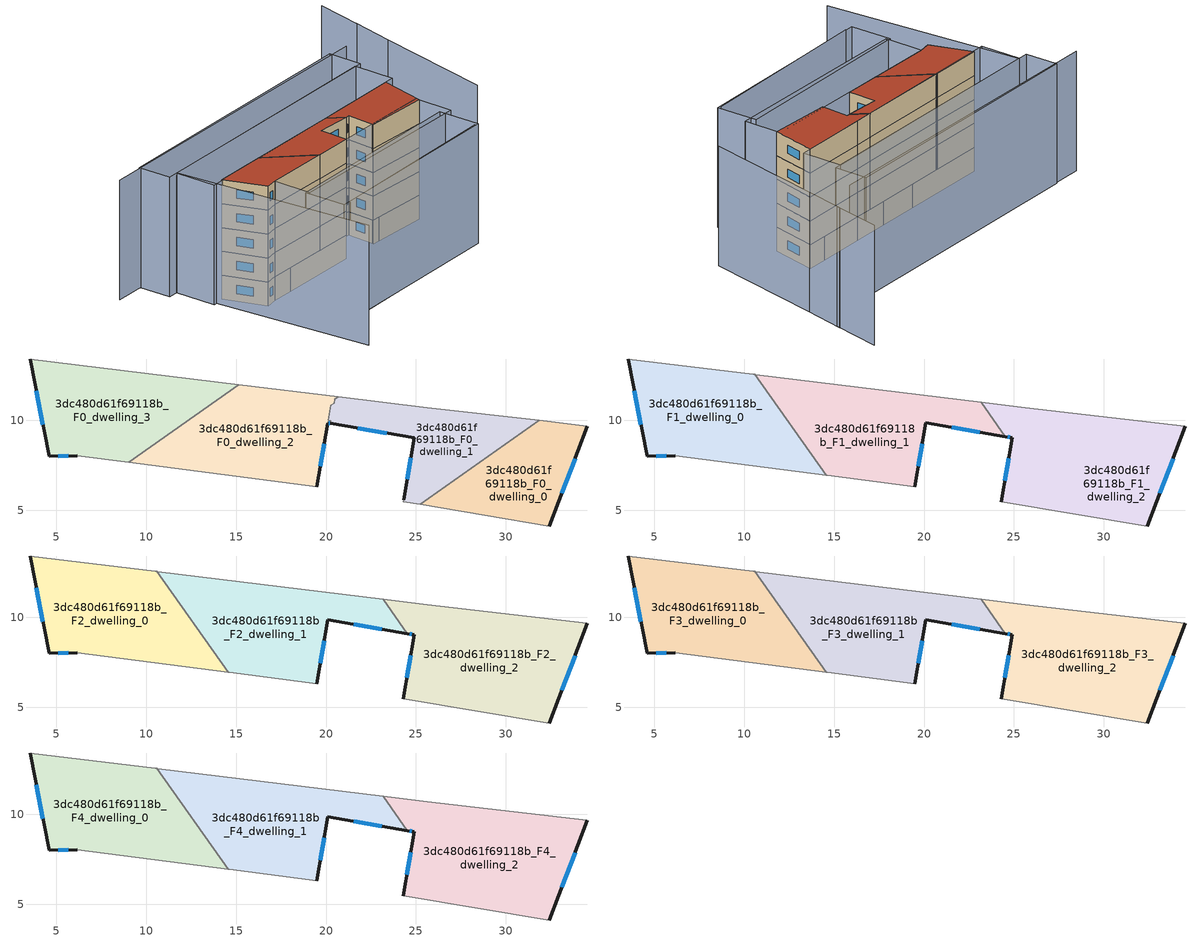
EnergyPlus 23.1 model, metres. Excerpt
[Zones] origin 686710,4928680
3dc480d61f69118b_F0_dwelling_0
 floor ground (EU_floor_Construction): 34.54,9.68 32.43,4.12 25.24,5.33 31.85,9.99 z0
 wall outside (EU_wall_Construction): 32.43,4.12 34.54,9.68 z0:3
 wall to 3dc480d61f69118b_F0_dwelling_1 (EU_wall_Construction): 31.85,9.99 25.24,5.33 z0:3
 wall adiabatic (EU_wall_Construction): 34.54,9.68 31.85,9.99 / 25.24,5.33 32.43,4.12 z0:3
 window (EU_Window_Construction): 33.12,5.93 33.85,7.87 z0.98:2.02
3dc480d61f69118b_F0_dwelling_1
 floor ground (EU_floor_Construction): 31.85,9.99 25.24,5.33 24.3,5.48 24.32,5.59 24.9,9.03 20.25,9.83 20.28,9.97 20.13,10 20.27,10.83 20.45,10.96 20.48,11.17 20.69,11.32 25.64,10.71 z0
 wall outside (EU_wall_Construction): 20.25,9.83 24.9,9.03 24.32,5.59 z0:3
 wall adiabatic (EU_wall_Construction): 24.32,5.59 24.3,5.48 25.24,5.33 / 31.85,9.99 25.64,10.71 20.69,11.32 z0:3
 wall to 3dc480d61f69118b_F0_dwelling_2 (EU_wall_Construction): 20.69,11.32 20.48,11.17 20.45,10.96 20.27,10.83 20.13,10 20.28,9.97 20.25,9.83 z0:3
 window (EU_Window_Construction): 24.71,7.91 24.51,6.71 / 21.76,9.57 23.39,9.29 z0.98:2.02
3dc480d61f69118b_F0_dwelling_2
 floor ground (EU_floor_Construction): 20.69,11.32 20.48,11.17 20.45,10.96 20.28,10.83 20.13,10 20.28,9.97 20.25,9.83 20.1,9.85 19.48,6.3 9.03,7.67 15.16,11.99 z0
 wall outside (EU_wall_Construction): 19.48,6.3 20.1,9.85 20.25,9.83 z0:3
 wall to 3dc480d61f69118b_F0_dwelling_3 (EU_wall_Construction): 15.16,11.99 9.03,7.67 z0:3
 wall adiabatic (EU_wall_Construction): 20.69,11.32 15.16,11.99 / 9.03,7.67 19.48,6.3 z0:3
 window (EU_Window_Construction): 20.15,9.84 20.2,9.84 / 19.68,7.46 19.9,8.7 z0.98:2.02
3dc480d61f69118b_F0_dwelling_3
 floor ground (EU_floor_Construction): 15.16,11.99 9.03,7.67 6.16,8.04 4.59,8 3.54,13.41 z0
 wall outside (EU_wall_Construction): 3.54,13.41 4.59,8 6.16,8.04 z0:3
 wall adiabatic (EU_wall_Construction): 15.16,11.99 3.54,13.41 / 6.16,8.04 9.03,7.67 z0:3
 window (EU_Window_Construction): 5.1,8.02 5.65,8.03 / 3.88,11.65 4.25,9.76 z0.98:2.02
3dc480d61f69118b_F1_dwelling_0
 floor to 3dc480d61f69118b_F0_dwelling_3 (EU_floor_Construction): 10.58,12.55 12.37,10.02 9.03,7.67 6.16,8.04 4.59,8 3.54,13.41 z3
 floor to 3dc480d61f69118b_F0_dwelling_2 (EU_floor_Construction): 12.37,10.02 14.55,6.95 9.03,7.67 z3
 wall outside (EU_wall_Construction): 3.54,13.41 4.59,8 6.16,8.04 z3:6
 wall adiabatic (EU_wall_Construction): 10.58,12.55 10.51,12.56 3.54,13.41 / 6.16,8.04 14.55,6.95 z3:6
 wall to 3dc480d61f69118b_F1_dwelling_1 (EU_wall_Construction): 14.55,6.95 10.58,12.55 z3:6
 window (EU_Window_Construction): 5.1,8.02 5.65,8.03 / 3.88,11.65 4.25,9.76 z3.98:5.02
3dc480d61f69118b_F1_dwelling_1
 floor to 3dc480d61f69118b_F0_dwelling_1 (EU_floor_Construction): 23.17,11.01 24.53,9.1 20.25,9.83 20.28,9.97 20.13,10 20.27,10.83 20.45,10.96 20.48,11.17 20.69,11.32 z3
 floor to 3dc480d61f69118b_F0_dwelling_2 (EU_floor_Construction): 20.69,11.32 20.48,11.17 20.45,10.96 20.27,10.83 20.13,10 20.28,9.97 20.25,9.83 20.1,9.85 19.48,6.3 14.58,6.94 14.55,6.95 12.37,10.02 15.16,11.99 z3
 floor to 3dc480d61f69118b_F0_dwelling_3 (EU_floor_Construction): 15.16,11.99 12.37,10.02 10.58,12.55 z3
 wall outside (EU_wall_Construction): 19.48,6.3 20.1,9.85 24.53,9.1 z3:6
 wall to 3dc480d61f69118b_F1_dwelling_2 (EU_wall_Construction): 24.53,9.1 23.17,11.01 z3:6
 wall adiabatic (EU_wall_Construction): 14.55,6.95 14.62,6.94 19.48,6.3 / 23.17,11.01 10.64,12.54 10.58,12.55 z3:6
 window (EU_Window_Construction): 21.54,9.61 23.09,9.34 / 19.68,7.46 19.9,8.7 z3.98:5.02
3dc480d61f69118b_F1_dwelling_2
 floor to 3dc480d61f69118b_F0_dwelling_0 (EU_floor_Construction): 34.54,9.68 32.43,4.12 25.24,5.33 31.85,9.99 z3
 floor to 3dc480d61f69118b_F0_dwelling_1 (EU_floor_Construction): 31.85,9.99 25.24,5.33 24.3,5.48 24.31,5.53 24.9,9.03 24.53,9.1 23.17,11.01 25.64,10.71 z3
 wall outside (EU_wall_Construction): 32.43,4.12 34.54,9.68 / 24.53,9.1 24.9,9.03 24.3,5.48 z3:6
 wall adiabatic (EU_wall_Construction): 24.3,5.48 32.43,4.12 / 34.54,9.68 25.64,10.71 23.17,11.01 z3:6
 window (EU_Window_Construction): 33.12,5.93 33.85,7.87 / 24.7,7.88 24.5,6.64 / 24.65,9.08 24.78,9.05 z3.98:5.02
3dc480d61f69118b_F2_dwelling_0
 floor to 3dc480d61f69118b_F1_dwelling_0 (EU_floor_Construction): 10.58,12.55 14.55,6.95 6.16,8.04 4.59,8 3.54,13.41 10.51,12.56 z6
 wall outside (EU_wall_Construction): 3.54,13.41 4.59,8 6.16,8.04 z6:9
 wall adiabatic (EU_wall_Construction): 10.58,12.55 10.51,12.56 3.54,13.41 / 6.16,8.04 14.55,6.95 z6:9
 wall to 3dc480d61f69118b_F2_dwelling_1 (EU_wall_Construction): 14.55,6.95 10.58,12.55 z6:9
 window (EU_Window_Construction): 5.1,8.02 5.65,8.03 / 3.88,11.65 4.25,9.76 z6.98:8.02
3dc480d61f69118b_F2_dwelling_1
 floor to 3dc480d61f69118b_F1_dwelling_1 (EU_floor_Construction): 23.17,11.01 24.53,9.1 20.1,9.85 19.48,6.3 14.62,6.94 14.55,6.95 10.58,12.55 10.64,12.54 z6
 wall outside (EU_wall_Construction): 19.48,6.3 20.1,9.85 24.53,9.1 z6:9
 wall to 3dc480d61f69118b_F2_dwelling_2 (EU_wall_Construction): 24.53,9.1 23.17,11.01 z6:9
 wall adiabatic (EU_wall_Construction): 14.55,6.95 14.62,6.94 19.48,6.3 / 23.17,11.01 10.64,12.54 10.58,12.55 z6:9
 window (EU_Window_Construction): 21.54,9.61 23.09,9.34 / 19.68,7.46 19.9,8.7 z6.98:8.02
3dc480d61f69118b_F2_dwelling_2
 floor to 3dc480d61f69118b_F1_dwelling_2 (EU_floor_Construction): 34.54,9.68 32.43,4.12 24.3,5.48 24.9,9.03 24.53,9.1 23.17,11.01 25.64,10.71 z6
 wall outside (EU_wall_Construction): 32.43,4.12 34.54,9.68 / 24.53,9.1 24.9,9.03 24.3,5.48 z6:9
 wall adiabatic (EU_wall_Construction): 24.3,5.48 32.43,4.12 / 34.54,9.68 25.64,10.71 23.17,11.01 z6:9
 window (EU_Window_Construction): 33.12,5.93 33.85,7.87 / 24.7,7.88 24.5,6.64 / 24.65,9.08 24.78,9.05 z6.98:8.02
3dc480d61f69118b_F3_dwelling_0
 floor to 3dc480d61f69118b_F2_dwelling_0 (EU_floor_Construction): 10.58,12.55 14.55,6.95 6.16,8.04 4.59,8 3.54,13.41 10.51,12.56 z9
 wall outside (EU_wall_Construction): 3.54,13.41 4.59,8 6.16,8.04 z9:12
 wall adiabatic (EU_wall_Construction): 10.58,12.55 10.51,12.56 3.54,13.41 / 6.16,8.04 14.55,6.95 z9:12
 wall to 3dc480d61f69118b_F3_dwelling_1 (EU_wall_Construction): 14.55,6.95 10.58,12.55 z9:12
 window (EU_Window_Construction): 5.1,8.02 5.65,8.03 / 3.88,11.65 4.25,9.76 z9.98:11.02
3dc480d61f69118b_F3_dwelling_1
 floor to 3dc480d61f69118b_F2_dwelling_1 (EU_floor_Construction): 23.17,11.01 24.53,9.1 20.1,9.85 19.48,6.3 14.62,6.94 14.55,6.95 10.58,12.55 10.64,12.54 z9
 wall outside (EU_wall_Construction): 19.48,6.3 20.1,9.85 24.53,9.1 z9:12
 wall to 3dc480d61f69118b_F3_dwelling_2 (EU_wall_Construction): 24.53,9.1 23.17,11.01 z9:12
 wall adiabatic (EU_wall_Construction): 14.55,6.95 14.62,6.94 19.48,6.3 / 23.17,11.01 10.64,12.54 10.58,12.55 z9:12
 window (EU_Window_Construction): 21.54,9.61 23.09,9.34 / 19.68,7.46 19.9,8.7 z9.98:11.02
3dc480d61f69118b_F3_dwelling_2
 floor to 3dc480d61f69118b_F2_dwelling_2 (EU_floor_Construction): 34.54,9.68 32.43,4.12 24.3,5.48 24.9,9.03 24.53,9.1 23.17,11.01 25.64,10.71 z9
 wall outside (EU_wall_Construction): 32.43,4.12 34.54,9.68 / 24.53,9.1 24.9,9.03 24.3,5.48 z9:12
 wall adiabatic (EU_wall_Construction): 24.3,5.48 32.43,4.12 / 34.54,9.68 25.64,10.71 23.17,11.01 z9:12
 window (EU_Window_Construction): 33.12,5.93 33.85,7.87 / 24.7,7.88 24.5,6.64 / 24.65,9.08 24.78,9.05 z9.98:11.02
3dc480d61f69118b_F4_dwelling_0
 floor to 3dc480d61f69118b_F3_dwelling_0 (EU_floor_Construction): 10.58,12.55 14.55,6.95 6.16,8.04 4.59,8 3.54,13.41 10.51,12.56 z12
 wall outside (EU_wall_Construction): 3.54,13.41 4.59,8 6.16,8.04 z12:15
 wall adiabatic (EU_wall_Construction): 10.58,12.55 10.51,12.56 3.54,13.41 / 6.16,8.04 14.55,6.95 z12:15
 wall to 3dc480d61f69118b_F4_dwelling_1 (EU_wall_Construction): 14.55,6.95 10.58,12.55 z12:15
 window (EU_Window_Construction): 5.1,8.02 5.65,8.03 / 3.88,11.65 4.25,9.76 z12.98:14.02
 roof outside (EU_roof_Construction): 14.55,6.95 10.58,12.55 10.51,12.56 3.54,13.41 4.59,8 6.16,8.04 z15
3dc480d61f69118b_F4_dwelling_1
 floor to 3dc480d61f69118b_F3_dwelling_1 (EU_floor_Construction): 23.17,11.01 24.53,9.1 20.1,9.85 19.48,6.3 14.62,6.94 14.55,6.95 10.58,12.55 10.64,12.54 z12
 wall outside (EU_wall_Construction): 19.48,6.3 20.1,9.85 24.53,9.1 z12:15
 wall to 3dc480d61f69118b_F4_dwelling_2 (EU_wall_Construction): 24.53,9.1 23.17,11.01 z12:15
 wall adiabatic (EU_wall_Construction): 14.55,6.95 14.62,6.94 19.48,6.3 / 23.17,11.01 10.64,12.54 10.58,12.55 z12:15
 window (EU_Window_Construction): 21.54,9.61 23.09,9.34 / 19.68,7.46 19.9,8.7 z12.98:14.02
 roof outside (EU_roof_Construction): 24.53,9.1 23.17,11.01 10.64,12.54 10.58,12.55 14.55,6.95 14.62,6.94 19.48,6.3 20.1,9.85 z15
3dc480d61f69118b_F4_dwelling_2
 floor to 3dc480d61f69118b_F3_dwelling_2 (EU_floor_Construction): 34.54,9.68 32.43,4.12 24.3,5.48 24.9,9.03 24.53,9.1 23.17,11.01 25.64,10.71 z12
 wall outside (EU_wall_Construction): 32.43,4.12 34.54,9.68 / 24.53,9.1 24.9,9.03 24.3,5.48 z12:15
 wall adiabatic (EU_wall_Construction): 24.3,5.48 32.43,4.12 / 34.54,9.68 25.64,10.71 23.17,11.01 z12:15
 window (EU_Window_Construction): 33.12,5.93 33.85,7.87 / 24.7,7.88 24.5,6.64 / 24.65,9.08 24.78,9.05 z12.98:14.02
 roof outside (EU_roof_Construction): 32.43,4.12 34.54,9.68 25.64,10.71 23.17,11.01 24.53,9.1 24.9,9.03 24.3,5.48 z15
shading: 5.75,-1.95 29.86,-4.48 / 2.57,18.53 1.4,-6.84 / 38.88,0.28 44.3,15.01 / 44.19,14.85 46.12,19.98 / 45.98,19.58 48.13,25.6 / 40.48,18.14 -2.27,23.36 / 30.3,-4.7 4.65,-1.82 / 4.65,-1.82 5.24,3.49 / 5.24,3.49 30.9,0.61 / 30.9,0.61 30.3,-4.7 / 31.85,-0.29 5.52,3.17 / 5.52,3.17 6.16,8.05 / 6.16,8.05 32.49,4.59 / 32.49,4.59 31.85,-0.29 / 2.52,18.66 36.4,14.68 / 36.4,14.68 35.79,9.52 / 35.79,9.52 1.91,13.5 / 1.91,13.5 2.52,18.66 / 37.28,14.49 1.18,18.82 / 1.18,18.82 1.69,23.1 / 1.69,23.1 37.8,18.77 / 37.8,18.77 37.28,14.49 z0:15
[Building]
EU S2 Campaign: North Axis=0; Terrain=City; Solar Distribution=FullExterior
[Site:Location]
Bologna: Latitude=44.5; Longitude=11.25; Time Zone=1; Elevation=37
[SizingPeriod:WeatherFileDays]
AnnualSizingPeriod: Begin Month=1; Begin Day of Month=1; End Month=12; End Day of Month=31; Day of Week for Start Day=Monday; Use Weather File Daylight Saving Period=No; Use Weather File Rain and Snow Indicators=No
[MATERIAL]
EU_InternalMass_Material: Roughness=MediumRough; Thickness=0.1; Conductivity=1; Density=1800; Specific Heat=900; Thermal Absorptance=0.9; Solar Absorptance=0.7; Visible Absorptance=0.7
[MATERIAL:NOMASS] Roughness=MediumRough; Thermal Absorptance=0.9; Solar Absorptance=0.7; Visible Absorptance=0.7
Name | Thermal Resistance
EU_wall_NoMass | 0.905828
EU_roof_NoMass | 0.37593
EU_floor_NoMass | 0.67114
[WINDOWMATERIAL:SIMPLEGLAZINGSYSTEM]
EU_Window_SimpleGlazing: UFactor=4.52486; Solar Heat Gain Coefficient=0.85; Visible Transmittance=0.85
[CONSTRUCTION]
EU_wall_Construction: EU_wall_NoMass
EU_roof_Construction: EU_roof_NoMass
EU_floor_Construction: EU_floor_NoMass
EU_InternalMass_Construction: EU_InternalMass_Material
EU_Window_Construction: EU_Window_SimpleGlazing
[ZONE] Type=1; Multiplier=1; Ceiling Height=autocalculate; Floor Area=autocalculate; Part of Total Floor Area=Yes
Name | Volume
3dc480d61f69118b_F0_dwelling_0 | 85.6948
3dc480d61f69118b_F1_dwelling_0; 3dc480d61f69118b_F2_dwelling_0; 3dc480d61f69118b_F3_dwelling_0; 3dc480d61f69118b_F4_dwelling_0 | 130.165
3dc480d61f69118b_F0_dwelling_1 | 85.571
3dc480d61f69118b_F1_dwelling_1; 3dc480d61f69118b_F2_dwelling_1; 3dc480d61f69118b_F3_dwelling_1; 3dc480d61f69118b_F4_dwelling_1 | 131.084
3dc480d61f69118b_F0_dwelling_2 | 120.985
3dc480d61f69118b_F1_dwelling_2; 3dc480d61f69118b_F2_dwelling_2; 3dc480d61f69118b_F3_dwelling_2; 3dc480d61f69118b_F4_dwelling_2 | 153.934
3dc480d61f69118b_F0_dwelling_3 | 122.881
[INTERNALMASS] Construction=EU_InternalMass_Construction
Name | Zone or ZoneList | Surface Area
3dc480d61f69118b_F0_dwelling_0_EU_InternalMass | 3dc480d61f69118b_F0_dwelling_0 | 28.5651
3dc480d61f69118b_F0_dwelling_1_EU_InternalMass | 3dc480d61f69118b_F0_dwelling_1 | 28.5233
3dc480d61f69118b_F0_dwelling_2_EU_InternalMass | 3dc480d61f69118b_F0_dwelling_2 | 40.3259
3dc480d61f69118b_F0_dwelling_3_EU_InternalMass | 3dc480d61f69118b_F0_dwelling_3 | 40.9593
3dc480d61f69118b_F1_dwelling_0_EU_InternalMass | 3dc480d61f69118b_F1_dwelling_0 | 43.3798
3dc480d61f69118b_F1_dwelling_1_EU_InternalMass | 3dc480d61f69118b_F1_dwelling_1 | 43.6971
3dc480d61f69118b_F1_dwelling_2_EU_InternalMass | 3dc480d61f69118b_F1_dwelling_2 | 51.3051
3dc480d61f69118b_F2_dwelling_0_EU_InternalMass | 3dc480d61f69118b_F2_dwelling_0 | 43.3798
3dc480d61f69118b_F2_dwelling_1_EU_InternalMass | 3dc480d61f69118b_F2_dwelling_1 | 43.6971
3dc480d61f69118b_F2_dwelling_2_EU_InternalMass | 3dc480d61f69118b_F2_dwelling_2 | 51.3051
3dc480d61f69118b_F3_dwelling_0_EU_InternalMass | 3dc480d61f69118b_F3_dwelling_0 | 43.3798
3dc480d61f69118b_F3_dwelling_1_EU_InternalMass | 3dc480d61f69118b_F3_dwelling_1 | 43.6971
3dc480d61f69118b_F3_dwelling_2_EU_InternalMass | 3dc480d61f69118b_F3_dwelling_2 | 51.3051
3dc480d61f69118b_F4_dwelling_0_EU_InternalMass | 3dc480d61f69118b_F4_dwelling_0 | 43.3798
3dc480d61f69118b_F4_dwelling_1_EU_InternalMass | 3dc480d61f69118b_F4_dwelling_1 | 43.6971
3dc480d61f69118b_F4_dwelling_2_EU_InternalMass | 3dc480d61f69118b_F4_dwelling_2 | 51.3051
[OTHEREQUIPMENT] Fuel Type=Electricity; Design Level Calculation Method=Watts/Area; Power per Zone Floor Area=1; Fraction Latent=0; Fraction Radiant=0; Fraction Lost=0; Carbon Dioxide Generation Rate=0; EndUse Subcategory=EU_Step8_InternalGains
Name | Zone or ZoneList or Space or SpaceList | Schedule
EU_Step8_InternalGain_3dc480d61f69118b_F0_dwelling_0_f000 | 3dc480d61f69118b_F0_dwelling_0 | EU_Step8_GainSchedule_3dc480d61f69118b_F0_dwelling_0_f000
EU_Step8_InternalGain_3dc480d61f69118b_F0_dwelling_1_f000 | 3dc480d61f69118b_F0_dwelling_1 | EU_Step8_GainSchedule_3dc480d61f69118b_F0_dwelling_1_f000
EU_Step8_InternalGain_3dc480d61f69118b_F0_dwelling_2_f000 | 3dc480d61f69118b_F0_dwelling_2 | EU_Step8_GainSchedule_3dc480d61f69118b_F0_dwelling_2_f000
EU_Step8_InternalGain_3dc480d61f69118b_F0_dwelling_3_f000 | 3dc480d61f69118b_F0_dwelling_3 | EU_Step8_GainSchedule_3dc480d61f69118b_F0_dwelling_3_f000
EU_Step8_InternalGain_3dc480d61f69118b_F1_dwelling_0_f000 | 3dc480d61f69118b_F1_dwelling_0 | EU_Step8_GainSchedule_3dc480d61f69118b_F1_dwelling_0_f000
EU_Step8_InternalGain_3dc480d61f69118b_F1_dwelling_1_f000 | 3dc480d61f69118b_F1_dwelling_1 | EU_Step8_GainSchedule_3dc480d61f69118b_F1_dwelling_1_f000
EU_Step8_InternalGain_3dc480d61f69118b_F1_dwelling_2_f000 | 3dc480d61f69118b_F1_dwelling_2 | EU_Step8_GainSchedule_3dc480d61f69118b_F1_dwelling_2_f000
EU_Step8_InternalGain_3dc480d61f69118b_F2_dwelling_0_f000 | 3dc480d61f69118b_F2_dwelling_0 | EU_Step8_GainSchedule_3dc480d61f69118b_F2_dwelling_0_f000
EU_Step8_InternalGain_3dc480d61f69118b_F2_dwelling_1_f000 | 3dc480d61f69118b_F2_dwelling_1 | EU_Step8_GainSchedule_3dc480d61f69118b_F2_dwelling_1_f000
EU_Step8_InternalGain_3dc480d61f69118b_F2_dwelling_2_f000 | 3dc480d61f69118b_F2_dwelling_2 | EU_Step8_GainSchedule_3dc480d61f69118b_F2_dwelling_2_f000
EU_Step8_InternalGain_3dc480d61f69118b_F3_dwelling_0_f000 | 3dc480d61f69118b_F3_dwelling_0 | EU_Step8_GainSchedule_3dc480d61f69118b_F3_dwelling_0_f000
EU_Step8_InternalGain_3dc480d61f69118b_F3_dwelling_1_f000 | 3dc480d61f69118b_F3_dwelling_1 | EU_Step8_GainSchedule_3dc480d61f69118b_F3_dwelling_1_f000
EU_Step8_InternalGain_3dc480d61f69118b_F3_dwelling_2_f000 | 3dc480d61f69118b_F3_dwelling_2 | EU_Step8_GainSchedule_3dc480d61f69118b_F3_dwelling_2_f000
EU_Step8_InternalGain_3dc480d61f69118b_F4_dwelling_0_f000 | 3dc480d61f69118b_F4_dwelling_0 | EU_Step8_GainSchedule_3dc480d61f69118b_F4_dwelling_0_f000
EU_Step8_InternalGain_3dc480d61f69118b_F4_dwelling_1_f000 | 3dc480d61f69118b_F4_dwelling_1 | EU_Step8_GainSchedule_3dc480d61f69118b_F4_dwelling_1_f000
EU_Step8_InternalGain_3dc480d61f69118b_F4_dwelling_2_f000 | 3dc480d61f69118b_F4_dwelling_2 | EU_Step8_GainSchedule_3dc480d61f69118b_F4_dwelling_2_f000
[ZONEVENTILATION:DESIGNFLOWRATE] Schedule=EU_AlwaysOn; Design Flow Rate Calculation Method=AirChanges/Hour; Air Changes per Hour=0.73129; Ventilation Type=Natural; Fan Pressure Rise=0; Fan Total Efficiency=1; Constant Term Coefficient=1; Temperature Term Coefficient=0; Velocity Term Coefficient=0; Velocity Squared Term Coefficient=0; Minimum Indoor Temperature=-100; Maximum Indoor Temperature=100; Delta Temperature=-100; Minimum Outdoor Temperature=-100; Maximum Outdoor Temperature=100; Maximum Wind Speed=40
Name | Zone or ZoneList or Space or SpaceList
EU_ConstantAir_3dc480d61f69118b_F0_dwelling_0 | 3dc480d61f69118b_F0_dwelling_0
EU_ConstantAir_3dc480d61f69118b_F0_dwelling_1 | 3dc480d61f69118b_F0_dwelling_1
EU_ConstantAir_3dc480d61f69118b_F0_dwelling_2 | 3dc480d61f69118b_F0_dwelling_2
EU_ConstantAir_3dc480d61f69118b_F0_dwelling_3 | 3dc480d61f69118b_F0_dwelling_3
EU_ConstantAir_3dc480d61f69118b_F1_dwelling_0 | 3dc480d61f69118b_F1_dwelling_0
EU_ConstantAir_3dc480d61f69118b_F1_dwelling_1 | 3dc480d61f69118b_F1_dwelling_1
EU_ConstantAir_3dc480d61f69118b_F1_dwelling_2 | 3dc480d61f69118b_F1_dwelling_2
EU_ConstantAir_3dc480d61f69118b_F2_dwelling_0 | 3dc480d61f69118b_F2_dwelling_0
EU_ConstantAir_3dc480d61f69118b_F2_dwelling_1 | 3dc480d61f69118b_F2_dwelling_1
EU_ConstantAir_3dc480d61f69118b_F2_dwelling_2 | 3dc480d61f69118b_F2_dwelling_2
EU_ConstantAir_3dc480d61f69118b_F3_dwelling_0 | 3dc480d61f69118b_F3_dwelling_0
EU_ConstantAir_3dc480d61f69118b_F3_dwelling_1 | 3dc480d61f69118b_F3_dwelling_1
EU_ConstantAir_3dc480d61f69118b_F3_dwelling_2 | 3dc480d61f69118b_F3_dwelling_2
EU_ConstantAir_3dc480d61f69118b_F4_dwelling_0 | 3dc480d61f69118b_F4_dwelling_0
EU_ConstantAir_3dc480d61f69118b_F4_dwelling_1 | 3dc480d61f69118b_F4_dwelling_1
EU_ConstantAir_3dc480d61f69118b_F4_dwelling_2 | 3dc480d61f69118b_F4_dwelling_2
[HVACTEMPLATE:THERMOSTAT] Constant Heating Setpoint=20; Constant Cooling Setpoint=50
EU_HeatOnly_3dc480d61f69118b_F0_dwelling_0; EU_HeatOnly_3dc480d61f69118b_F0_dwelling_1; EU_HeatOnly_3dc480d61f69118b_F0_dwelling_2; EU_HeatOnly_3dc480d61f69118b_F0_dwelling_3; EU_HeatOnly_3dc480d61f69118b_F1_dwelling_0; EU_HeatOnly_3dc480d61f69118b_F1_dwelling_1; EU_HeatOnly_3dc480d61f69118b_F1_dwelling_2; EU_HeatOnly_3dc480d61f69118b_F2_dwelling_0; EU_HeatOnly_3dc480d61f69118b_F2_dwelling_1; EU_HeatOnly_3dc480d61f69118b_F2_dwelling_2; EU_HeatOnly_3dc480d61f69118b_F3_dwelling_0; EU_HeatOnly_3dc480d61f69118b_F3_dwelling_1; EU_HeatOnly_3dc480d61f69118b_F3_dwelling_2; EU_HeatOnly_3dc480d61f69118b_F4_dwelling_0; EU_HeatOnly_3dc480d61f69118b_F4_dwelling_1; EU_HeatOnly_3dc480d61f69118b_F4_dwelling_2
[HVACTEMPLATE:ZONE:IDEALLOADSAIRSYSTEM] System Availability Schedule=EU_AlwaysOn; Maximum Heating Supply Air Temperature=50; Minimum Cooling Supply Air Temperature=13; Maximum Heating Supply Air Humidity Ratio=0.0156; Minimum Cooling Supply Air Humidity Ratio=0.0077; Heating Limit=NoLimit; Cooling Limit=NoLimit; Heating Availability Schedule=EU_AlwaysOn; Cooling Availability Schedule=EU_CoolingOff; Dehumidification Control Type=ConstantSensibleHeatRatio; Cooling Sensible Heat Ratio=0.7; Dehumidification Setpoint=60; Humidification Control Type=None; Humidification Setpoint=30; Outdoor Air Method=None; Outdoor Air Flow Rate per Person=0.00944; Outdoor Air Flow Rate per Zone Floor Area=0; Outdoor Air Flow Rate per Zone=0; Demand Controlled Ventilation Type=None; Outdoor Air Economizer Type=NoEconomizer; Heat Recovery Type=None; Sensible Heat Recovery Effectiveness=0.7; Latent Heat Recovery Effectiveness=0.65
Name | Template Thermostat
3dc480d61f69118b_F0_dwelling_0 | EU_HeatOnly_3dc480d61f69118b_F0_dwelling_0
3dc480d61f69118b_F0_dwelling_1 | EU_HeatOnly_3dc480d61f69118b_F0_dwelling_1
3dc480d61f69118b_F0_dwelling_2 | EU_HeatOnly_3dc480d61f69118b_F0_dwelling_2
3dc480d61f69118b_F0_dwelling_3 | EU_HeatOnly_3dc480d61f69118b_F0_dwelling_3
3dc480d61f69118b_F1_dwelling_0 | EU_HeatOnly_3dc480d61f69118b_F1_dwelling_0
3dc480d61f69118b_F1_dwelling_1 | EU_HeatOnly_3dc480d61f69118b_F1_dwelling_1
3dc480d61f69118b_F1_dwelling_2 | EU_HeatOnly_3dc480d61f69118b_F1_dwelling_2
3dc480d61f69118b_F2_dwelling_0 | EU_HeatOnly_3dc480d61f69118b_F2_dwelling_0
3dc480d61f69118b_F2_dwelling_1 | EU_HeatOnly_3dc480d61f69118b_F2_dwelling_1
3dc480d61f69118b_F2_dwelling_2 | EU_HeatOnly_3dc480d61f69118b_F2_dwelling_2
3dc480d61f69118b_F3_dwelling_0 | EU_HeatOnly_3dc480d61f69118b_F3_dwelling_0
3dc480d61f69118b_F3_dwelling_1 | EU_HeatOnly_3dc480d61f69118b_F3_dwelling_1
3dc480d61f69118b_F3_dwelling_2 | EU_HeatOnly_3dc480d61f69118b_F3_dwelling_2
3dc480d61f69118b_F4_dwelling_0 | EU_HeatOnly_3dc480d61f69118b_F4_dwelling_0
3dc480d61f69118b_F4_dwelling_1 | EU_HeatOnly_3dc480d61f69118b_F4_dwelling_1
3dc480d61f69118b_F4_dwelling_2 | EU_HeatOnly_3dc480d61f69118b_F4_dwelling_2
[SIZING:ZONE] Zone Cooling Design Supply Air Temperature Input Method=SupplyAirTemperature; Zone Cooling Design Supply Air Temperature=13; Zone Heating Design Supply Air Temperature Input Method=SupplyAirTemperature; Zone Heating Design Supply Air Temperature=50; Zone Cooling Design Supply Air Humidity Ratio=0.008; Zone Heating Design Supply Air Humidity Ratio=0.008; Cooling Design Air Flow Method=DesignDay; Cooling Design Air Flow Rate=0; Cooling Minimum Air Flow per Zone Floor Area=0.000762; Cooling Minimum Air Flow=0; Cooling Minimum Air Flow Fraction=0.2; Heating Design Air Flow Method=DesignDay; Heating Design Air Flow Rate=0; Heating Maximum Air Flow per Zone Floor Area=0.002032; Heating Maximum Air Flow=0.141576; Heating Maximum Air Flow Fraction=0.3; Account for Dedicated Outdoor Air System=No; Dedicated Outdoor Air System Control Strategy=NeutralSupplyAir; Dedicated Outdoor Air Low Setpoint Temperature for Design=autosize; Dedicated Outdoor Air High Setpoint Temperature for Design=autosize; Zone Load Sizing Method=Sensible Load Only No Latent Load; Zone Latent Cooling Design Supply Air Humidity Ratio Input Method=HumidityRatioDifference; Zone Cooling Design Supply Air Humidity Ratio Difference=0.005; Zone Latent Heating Design Supply Air Humidity Ratio Input Method=HumidityRatioDifference; Zone Humidification Design Supply Air Humidity Ratio Difference=0.005
3dc480d61f69118b_F0_dwelling_0; 3dc480d61f69118b_F0_dwelling_1; 3dc480d61f69118b_F0_dwelling_2; 3dc480d61f69118b_F0_dwelling_3; 3dc480d61f69118b_F1_dwelling_0; 3dc480d61f69118b_F1_dwelling_1; 3dc480d61f69118b_F1_dwelling_2; 3dc480d61f69118b_F2_dwelling_0; 3dc480d61f69118b_F2_dwelling_1; 3dc480d61f69118b_F2_dwelling_2; 3dc480d61f69118b_F3_dwelling_0; 3dc480d61f69118b_F3_dwelling_1; 3dc480d61f69118b_F3_dwelling_2; 3dc480d61f69118b_F4_dwelling_0; 3dc480d61f69118b_F4_dwelling_1; 3dc480d61f69118b_F4_dwelling_2
[SCHEDULE:CONSTANT]
Name | Hourly Value
EU_AlwaysOn | 1
EU_CoolingOff | 0
[SCHEDULE:FILE] Column Number=1; Rows to Skip at Top=0; Number of Hours of Data=8760; Column Separator=Comma; Interpolate to Timestep=No; Minutes per Item=60; Adjust Schedule for Daylight Savings=Yes
Name | File
EU_Step8_GainSchedule_3dc480d61f69118b_F0_dwelling_0_f000 | ../../schedules/3dc480d61f69118b/3dc480d61f69118b_F0_dwelling_0_f000_gain.csv
EU_Step8_GainSchedule_3dc480d61f69118b_F0_dwelling_1_f000 | ../../schedules/3dc480d61f69118b/3dc480d61f69118b_F0_dwelling_1_f000_gain.csv
EU_Step8_GainSchedule_3dc480d61f69118b_F0_dwelling_2_f000 | ../../schedules/3dc480d61f69118b/3dc480d61f69118b_F0_dwelling_2_f000_gain.csv
EU_Step8_GainSchedule_3dc480d61f69118b_F0_dwelling_3_f000 | ../../schedules/3dc480d61f69118b/3dc480d61f69118b_F0_dwelling_3_f000_gain.csv
EU_Step8_GainSchedule_3dc480d61f69118b_F1_dwelling_0_f000 | ../../schedules/3dc480d61f69118b/3dc480d61f69118b_F1_dwelling_0_f000_gain.csv
EU_Step8_GainSchedule_3dc480d61f69118b_F1_dwelling_1_f000 | ../../schedules/3dc480d61f69118b/3dc480d61f69118b_F1_dwelling_1_f000_gain.csv
EU_Step8_GainSchedule_3dc480d61f69118b_F1_dwelling_2_f000 | ../../schedules/3dc480d61f69118b/3dc480d61f69118b_F1_dwelling_2_f000_gain.csv
EU_Step8_GainSchedule_3dc480d61f69118b_F2_dwelling_0_f000 | ../../schedules/3dc480d61f69118b/3dc480d61f69118b_F2_dwelling_0_f000_gain.csv
EU_Step8_GainSchedule_3dc480d61f69118b_F2_dwelling_1_f000 | ../../schedules/3dc480d61f69118b/3dc480d61f69118b_F2_dwelling_1_f000_gain.csv
EU_Step8_GainSchedule_3dc480d61f69118b_F2_dwelling_2_f000 | ../../schedules/3dc480d61f69118b/3dc480d61f69118b_F2_dwelling_2_f000_gain.csv
EU_Step8_GainSchedule_3dc480d61f69118b_F3_dwelling_0_f000 | ../../schedules/3dc480d61f69118b/3dc480d61f69118b_F3_dwelling_0_f000_gain.csv
EU_Step8_GainSchedule_3dc480d61f69118b_F3_dwelling_1_f000 | ../../schedules/3dc480d61f69118b/3dc480d61f69118b_F3_dwelling_1_f000_gain.csv
EU_Step8_GainSchedule_3dc480d61f69118b_F3_dwelling_2_f000 | ../../schedules/3dc480d61f69118b/3dc480d61f69118b_F3_dwelling_2_f000_gain.csv
EU_Step8_GainSchedule_3dc480d61f69118b_F4_dwelling_0_f000 | ../../schedules/3dc480d61f69118b/3dc480d61f69118b_F4_dwelling_0_f000_gain.csv
EU_Step8_GainSchedule_3dc480d61f69118b_F4_dwelling_1_f000 | ../../schedules/3dc480d61f69118b/3dc480d61f69118b_F4_dwelling_1_f000_gain.csv
EU_Step8_GainSchedule_3dc480d61f69118b_F4_dwelling_2_f000 | ../../schedules/3dc480d61f69118b/3dc480d61f69118b_F4_dwelling_2_f000_gain.csv
